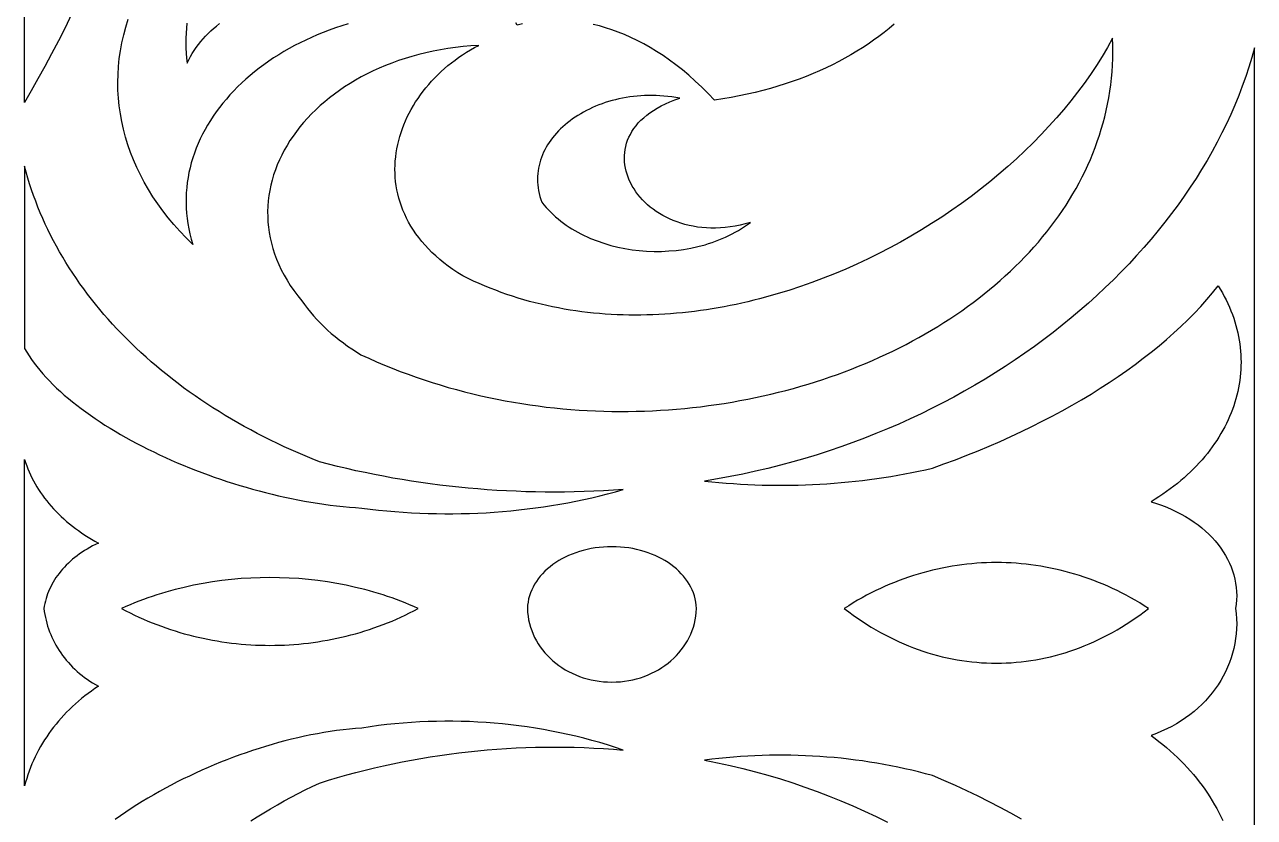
# Model space of a CAD drawing. Extents: x 599 to 929, y 27 to 457.
# Drawn here: x 639.4 to 699.7, y 276.8 to 315.7 of the extents above; entities that cross this region are included whole.
import ezdxf

# ---------------------------------------------------------------- set-up
doc = ezdxf.new("R2010")
doc.units = 0
doc.layers.add('LAYER_1', color=18, linetype='CONTINUOUS')

msp = doc.modelspace()

# ---------------------------------------------------------------- linework, layer by layer
at = {"layer": 'LAYER_1'}
for points in [[(641.725, 316.172), (641.406, 315.515), (641.079, 314.869), (640.748, 314.235), (640.414, 313.615), (640.081, 313.011), (639.751, 312.424), (639.427, 311.857), (639.427, 330.926)], [(655.27, 315.699), (654.96, 315.603), (654.654, 315.501), (654.353, 315.394), (654.057, 315.281), (653.766, 315.162), (653.48, 315.038), (653.199, 314.909), (652.923, 314.775), (652.653, 314.636), (652.388, 314.492), (652.129, 314.343), (651.875, 314.19), (651.627, 314.032), (651.385, 313.869), (651.149, 313.702), (650.919, 313.531), (650.695, 313.356), (650.477, 313.176), (650.266, 312.993), (650.061, 312.806), (649.863, 312.615), (649.671, 312.42), (649.487, 312.222), (649.309, 312.021), (649.138, 311.816), (648.974, 311.608), (648.817, 311.397), (648.668, 311.182), (648.525, 310.965), (648.391, 310.745), (648.264, 310.523), (648.144, 310.298), (648.033, 310.07), (647.929, 309.84), (647.833, 309.607), (647.745, 309.373), (647.666, 309.136), (647.594, 308.898), (647.532, 308.657), (647.477, 308.415), (647.431, 308.172), (647.394, 307.926), (647.366, 307.679), (647.346, 307.431), (647.335, 307.182), (647.334, 306.932), (647.342, 306.68), (647.358, 306.428), (647.385, 306.175), (647.421, 305.921), (647.466, 305.666), (647.521, 305.411), (647.586, 305.156), (647.66, 304.9), (647.339, 305.217), (647.031, 305.54), (646.738, 305.868), (646.46, 306.202), (646.196, 306.541), (645.946, 306.885), (645.712, 307.234), (645.492, 307.587), (645.287, 307.944), (645.096, 308.305), (644.921, 308.669), (644.76, 309.037), (644.615, 309.407), (644.485, 309.781), (644.37, 310.157), (644.27, 310.536), (644.185, 310.916), (644.116, 311.298), (644.062, 311.682), (644.024, 312.067), (644.001, 312.453), (643.994, 312.84), (644.002, 313.227), (644.026, 313.614), (644.066, 314.002), (644.122, 314.389), (644.194, 314.775), (644.282, 315.161), (644.386, 315.545), (644.506, 315.929)], [(647.375, 315.733), (647.353, 315.491), (647.337, 315.248), (647.328, 315.005), (647.326, 314.761), (647.331, 314.517), (647.342, 314.273), (647.36, 314.029), (647.385, 313.784), (647.464, 313.943), (647.549, 314.099), (647.639, 314.252), (647.734, 314.402), (647.836, 314.548), (647.942, 314.691), (648.054, 314.831), (648.17, 314.967), (648.292, 315.1), (648.418, 315.229), (648.548, 315.355), (648.684, 315.478), (648.823, 315.597), (648.967, 315.712)], [(663.821, 315.703), (663.553, 315.64), (663.494, 315.749)], [(682.026, 315.684), (681.784, 315.482), (681.535, 315.284), (681.28, 315.09), (681.019, 314.9), (680.751, 314.715), (680.477, 314.534), (680.197, 314.358), (679.91, 314.187), (679.616, 314.021), (679.316, 313.86), (679.01, 313.703), (678.698, 313.552), (678.378, 313.406), (678.053, 313.266), (677.721, 313.131), (677.382, 313.001), (677.037, 312.877), (676.686, 312.759), (676.328, 312.647), (675.963, 312.54), (675.592, 312.44), (675.215, 312.346), (674.831, 312.257), (674.44, 312.176), (674.043, 312.1), (673.64, 312.031), (673.23, 311.969), (672.916, 312.296), (672.601, 312.607), (672.285, 312.902), (671.969, 313.182), (671.653, 313.446), (671.336, 313.695), (671.02, 313.93), (670.704, 314.15), (670.388, 314.356), (670.073, 314.548), (669.758, 314.725), (669.444, 314.889), (669.131, 315.04), (668.819, 315.177), (668.509, 315.302), (668.199, 315.413), (667.891, 315.512), (667.585, 315.599), (667.281, 315.673)], [(699.678, 254.386), (699.677, 287.063), (699.677, 314.524), (699.547, 314.053), (699.404, 313.584), (699.25, 313.117), (699.085, 312.651), (698.908, 312.188), (698.719, 311.726), (698.52, 311.267), (698.309, 310.811), (698.087, 310.357), (697.855, 309.906), (697.612, 309.457), (697.358, 309.012), (697.094, 308.569), (696.82, 308.13), (696.535, 307.695), (696.24, 307.263), (695.936, 306.834), (695.621, 306.409), (695.297, 305.989), (694.964, 305.572), (694.62, 305.159), (694.268, 304.751), (693.907, 304.348), (693.536, 303.949), (693.156, 303.554), (692.768, 303.165), (692.371, 302.78), (691.966, 302.401), (691.552, 302.027), (691.13, 301.658), (690.699, 301.295), (690.261, 300.938), (689.814, 300.586), (689.36, 300.24), (688.898, 299.901), (688.429, 299.567), (687.952, 299.24), (687.468, 298.92), (686.977, 298.606), (686.479, 298.299), (685.974, 297.999), (685.462, 297.705), (684.944, 297.419), (684.418, 297.141), (683.887, 296.869), (683.349, 296.605), (682.805, 296.349), (682.256, 296.101), (681.7, 295.861), (681.138, 295.629), (680.571, 295.405), (679.998, 295.189), (679.42, 294.982), (678.837, 294.784), (678.249, 294.594), (677.655, 294.414), (677.057, 294.242), (676.454, 294.08), (675.846, 293.926), (675.234, 293.783), (674.617, 293.649), (673.996, 293.524), (673.371, 293.41), (672.742, 293.305), (673.093, 293.268), (673.445, 293.235), (673.797, 293.205), (674.15, 293.179), (674.503, 293.157), (674.856, 293.138), (675.209, 293.123), (675.562, 293.112), (675.915, 293.105), (676.268, 293.101), (676.621, 293.101), (676.974, 293.104), (677.327, 293.111), (677.679, 293.122), (678.031, 293.137), (678.382, 293.155), (678.733, 293.177), (679.084, 293.202), (679.434, 293.231), (679.783, 293.264), (680.132, 293.3), (680.479, 293.34), (680.826, 293.384), (681.172, 293.431), (681.517, 293.482), (681.861, 293.537), (682.204, 293.595), (682.546, 293.657), (682.886, 293.722), (683.226, 293.791), (683.564, 293.864), (683.9, 293.94), (684.469, 294.144), (685.031, 294.354), (685.587, 294.57), (686.137, 294.791), (686.679, 295.018), (687.214, 295.251), (687.742, 295.488), (688.262, 295.731), (688.775, 295.979), (689.279, 296.232), (689.775, 296.49), (690.263, 296.753), (690.742, 297.021), (691.212, 297.293), (691.673, 297.57), (692.125, 297.851), (692.567, 298.136), (692.999, 298.426), (693.421, 298.72), (693.833, 299.018), (694.235, 299.32), (694.626, 299.626), (695.006, 299.935), (695.375, 300.248), (695.733, 300.565), (696.079, 300.885), (696.414, 301.208), (696.736, 301.535), (697.046, 301.865), (697.344, 302.198), (697.63, 302.534), (697.902, 302.873), (698.008, 302.7), (698.108, 302.527), (698.204, 302.353), (698.293, 302.178), (698.378, 302.002), (698.457, 301.825), (698.531, 301.648), (698.6, 301.47), (698.663, 301.291), (698.721, 301.113), (698.774, 300.933), (698.822, 300.753), (698.865, 300.573), (698.903, 300.393), (698.935, 300.212), (698.962, 300.032), (698.985, 299.851), (699.002, 299.67), (699.014, 299.489), (699.021, 299.308), (699.023, 299.128), (699.02, 298.947), (699.012, 298.767), (698.999, 298.587), (698.981, 298.407), (698.958, 298.228), (698.931, 298.049), (698.898, 297.871), (698.861, 297.694), (698.818, 297.517), (698.771, 297.34), (698.719, 297.165), (698.662, 296.99), (698.601, 296.817), (698.534, 296.644), (698.463, 296.472), (698.387, 296.301), (698.307, 296.131), (698.221, 295.963), (698.131, 295.795), (698.037, 295.629), (697.937, 295.464), (697.833, 295.301), (697.725, 295.139), (697.612, 294.979), (697.494, 294.82), (697.372, 294.663), (697.245, 294.507), (697.114, 294.353), (696.978, 294.201), (696.837, 294.051), (696.693, 293.902), (696.543, 293.756), (696.39, 293.612), (696.232, 293.469), (696.069, 293.329), (695.902, 293.191), (695.731, 293.055), (695.555, 292.922), (695.375, 292.791), (695.191, 292.662), (695.003, 292.536), (694.81, 292.412), (694.613, 292.291), (694.877, 292.209), (695.134, 292.119), (695.384, 292.022), (695.627, 291.917), (695.861, 291.806), (696.088, 291.689), (696.307, 291.565), (696.518, 291.435), (696.721, 291.299), (696.915, 291.157), (697.101, 291.01), (697.278, 290.858), (697.447, 290.7), (697.606, 290.538), (697.756, 290.372), (697.897, 290.201), (698.028, 290.026), (698.15, 289.847), (698.261, 289.664), (698.363, 289.478), (698.455, 289.289), (698.537, 289.097), (698.608, 288.902), (698.669, 288.705), (698.719, 288.505), (698.758, 288.304), (698.786, 288.1), (698.803, 287.895), (698.809, 287.688), (698.803, 287.481), (698.785, 287.272), (698.756, 287.063), (698.785, 286.813), (698.803, 286.565), (698.809, 286.318), (698.803, 286.072), (698.786, 285.828), (698.758, 285.586), (698.719, 285.346), (698.669, 285.109), (698.608, 284.874), (698.537, 284.642), (698.455, 284.413), (698.363, 284.188), (698.261, 283.967), (698.15, 283.75), (698.028, 283.537), (697.897, 283.329), (697.756, 283.126), (697.606, 282.928), (697.447, 282.735), (697.278, 282.548), (697.101, 282.366), (696.915, 282.191), (696.721, 282.023), (696.518, 281.861), (696.307, 281.706), (696.088, 281.559), (695.861, 281.419), (695.627, 281.287), (695.384, 281.163), (695.134, 281.047), (694.877, 280.94), (694.613, 280.842), (694.81, 280.698), (695.003, 280.551), (695.191, 280.401), (695.375, 280.247), (695.555, 280.092), (695.731, 279.933), (695.902, 279.771), (696.069, 279.607), (696.232, 279.44), (696.39, 279.271), (696.543, 279.099), (696.693, 278.925), (696.837, 278.749), (696.978, 278.57), (697.114, 278.389), (697.245, 278.206), (697.372, 278.021), (697.494, 277.834), (697.612, 277.645), (697.725, 277.454), (697.833, 277.261), (697.937, 277.067), (698.037, 276.871), (698.131, 276.673)], [(650.504, 276.658), (650.825, 276.861), (651.15, 277.06), (651.479, 277.255), (651.811, 277.447), (652.146, 277.634), (652.485, 277.818), (652.827, 277.997), (653.173, 278.173), (653.522, 278.345), (653.875, 278.512), (654.318, 278.65), (654.763, 278.782), (655.21, 278.908), (655.658, 279.029), (656.108, 279.145), (656.56, 279.255), (657.013, 279.359), (657.468, 279.458), (657.925, 279.551), (658.382, 279.639), (658.842, 279.722), (659.302, 279.798), (659.764, 279.869), (660.227, 279.935), (660.692, 279.994), (661.158, 280.048), (661.625, 280.097), (662.093, 280.139), (662.563, 280.177), (663.033, 280.208), (663.505, 280.233), (663.978, 280.253), (664.451, 280.267), (664.926, 280.275), (665.402, 280.278), (665.878, 280.274), (666.356, 280.265), (666.834, 280.25), (667.313, 280.229), (667.793, 280.203), (668.274, 280.17), (668.755, 280.131), (668.372, 280.258), (667.987, 280.38), (667.6, 280.495), (667.212, 280.604), (666.821, 280.707), (666.429, 280.805), (666.036, 280.896), (665.641, 280.981), (665.244, 281.06), (664.847, 281.134), (664.448, 281.201), (664.048, 281.262), (663.647, 281.317), (663.245, 281.366), (662.842, 281.409), (662.439, 281.446), (662.034, 281.477), (661.63, 281.502), (661.224, 281.521), (660.819, 281.534), (660.413, 281.54), (660.006, 281.541), (659.6, 281.535), (659.194, 281.523), (658.788, 281.506), (658.381, 281.482), (657.976, 281.451), (657.57, 281.415), (657.165, 281.373), (656.76, 281.324), (656.356, 281.269), (655.953, 281.208), (655.645, 281.185), (655.336, 281.156), (655.026, 281.121), (654.714, 281.081), (654.4, 281.036), (654.086, 280.986), (653.77, 280.93), (653.454, 280.869), (653.137, 280.803), (652.819, 280.733), (652.501, 280.657), (652.183, 280.577), (651.865, 280.492), (651.547, 280.402), (651.229, 280.308), (650.912, 280.21), (650.596, 280.107), (650.28, 280), (649.965, 279.889), (649.652, 279.773), (649.339, 279.654), (649.028, 279.531), (648.719, 279.404), (648.412, 279.273), (648.106, 279.138), (647.802, 279), (647.501, 278.858), (647.202, 278.713), (646.906, 278.565), (646.613, 278.413), (646.322, 278.258), (646.035, 278.1), (645.75, 277.939), (645.469, 277.775), (645.192, 277.608), (644.919, 277.439), (644.649, 277.266), (644.383, 277.092), (644.122, 276.914), (643.865, 276.734)], [(688.262, 276.749), (687.742, 277.038), (687.214, 277.321), (686.679, 277.597), (686.137, 277.867), (685.587, 278.131), (685.031, 278.387), (684.469, 278.637), (683.9, 278.88), (683.564, 278.971), (683.226, 279.057), (682.886, 279.139), (682.546, 279.217), (682.204, 279.291), (681.861, 279.36), (681.517, 279.425), (681.172, 279.485), (680.826, 279.542), (680.479, 279.594), (680.132, 279.641), (679.783, 279.685), (679.434, 279.724), (679.084, 279.758), (678.733, 279.789), (678.382, 279.815), (678.031, 279.836), (677.679, 279.853), (677.327, 279.866), (676.974, 279.875), (676.621, 279.879), (676.268, 279.879), (675.915, 279.874), (675.562, 279.865), (675.209, 279.852), (674.856, 279.834), (674.503, 279.812), (674.15, 279.786), (673.797, 279.755), (673.445, 279.72), (673.093, 279.68), (672.742, 279.636), (673.057, 279.575), (673.371, 279.511), (673.684, 279.445), (673.996, 279.375), (674.617, 279.227), (675.234, 279.067), (675.846, 278.896), (676.454, 278.714), (677.057, 278.521), (677.656, 278.317), (678.249, 278.102), (678.838, 277.876), (679.421, 277.64), (679.999, 277.394), (680.572, 277.137), (681.139, 276.871), (681.701, 276.595)]]:
    msp.add_lwpolyline(points, dxfattribs=at)
for points in [[(661.679, 314.647), (661.293, 314.623), (660.912, 314.589), (660.536, 314.546), (660.167, 314.494), (659.802, 314.434), (659.444, 314.365), (659.091, 314.288), (658.745, 314.203), (658.404, 314.11), (658.07, 314.009), (657.743, 313.901), (657.422, 313.785), (657.107, 313.663), (656.8, 313.533), (656.499, 313.396), (656.206, 313.253), (655.919, 313.104), (655.64, 312.948), (655.369, 312.786), (655.105, 312.618), (654.849, 312.444), (654.601, 312.265), (654.36, 312.081), (654.128, 311.891), (653.904, 311.697), (653.689, 311.497), (653.482, 311.293), (653.283, 311.084), (653.094, 310.872), (652.913, 310.655), (652.742, 310.434), (652.579, 310.209), (652.426, 309.981), (652.282, 309.75), (652.148, 309.515), (652.024, 309.277), (651.909, 309.037), (651.804, 308.794), (651.71, 308.548), (651.625, 308.3), (651.551, 308.05), (651.488, 307.798), (651.435, 307.545), (651.392, 307.289), (651.361, 307.033), (651.341, 306.775), (651.331, 306.516), (651.334, 306.257), (651.347, 305.996), (651.372, 305.736), (651.408, 305.474), (651.457, 305.213), (651.517, 304.952), (651.589, 304.691), (651.674, 304.431), (651.771, 304.171), (651.88, 303.912), (652.002, 303.654), (652.136, 303.397), (652.284, 303.141), (652.444, 302.887), (652.617, 302.635), (652.804, 302.384), (653.004, 302.136), (653.14, 301.947), (653.282, 301.76), (653.431, 301.576), (653.587, 301.396), (653.748, 301.218), (653.915, 301.044), (654.089, 300.873), (654.268, 300.705), (654.453, 300.541), (654.644, 300.381), (654.84, 300.224), (655.042, 300.071), (655.249, 299.921), (655.462, 299.776), (655.68, 299.634), (655.903, 299.497), (656.285, 299.322), (656.669, 299.153), (657.054, 298.99), (657.441, 298.832), (657.829, 298.681), (658.218, 298.536), (658.609, 298.396), (659.002, 298.263), (659.395, 298.135), (659.79, 298.012), (660.185, 297.896), (660.582, 297.785), (660.979, 297.68), (661.378, 297.581), (661.777, 297.487), (662.176, 297.398), (662.576, 297.316), (662.977, 297.238), (663.378, 297.167), (663.78, 297.1), (664.182, 297.039), (664.583, 296.984), (664.986, 296.933), (665.388, 296.888), (665.79, 296.849), (666.192, 296.814), (666.593, 296.785), (666.995, 296.761), (667.396, 296.742), (667.797, 296.728), (668.197, 296.72), (668.597, 296.716), (668.996, 296.717), (669.394, 296.724), (669.792, 296.735), (670.188, 296.751), (670.584, 296.772), (670.979, 296.798), (671.372, 296.829), (671.765, 296.865), (672.156, 296.905), (672.546, 296.95), (672.934, 297), (673.321, 297.054), (673.706, 297.113), (674.09, 297.177), (674.472, 297.245), (674.852, 297.318), (675.231, 297.395), (675.607, 297.477), (675.981, 297.563), (676.354, 297.654), (676.724, 297.749), (677.092, 297.848), (677.457, 297.952), (677.821, 298.059), (678.181, 298.172), (678.539, 298.288), (678.895, 298.409), (679.248, 298.533), (679.598, 298.662), (679.945, 298.795), (680.289, 298.932), (680.631, 299.073), (680.969, 299.218), (681.304, 299.367), (681.636, 299.52), (681.964, 299.677), (682.289, 299.837), (682.611, 300.002), (682.929, 300.17), (683.243, 300.342), (683.554, 300.518), (683.861, 300.697), (684.164, 300.88), (684.464, 301.067), (684.759, 301.257), (685.05, 301.451), (685.337, 301.649), (685.62, 301.85), (685.898, 302.054), (686.173, 302.262), (686.442, 302.474), (686.707, 302.688), (686.968, 302.906), (687.224, 303.128), (687.475, 303.353), (687.721, 303.58), (687.962, 303.812), (688.199, 304.046), (688.43, 304.283), (688.656, 304.524), (688.877, 304.768), (689.093, 305.015), (689.303, 305.264), (689.508, 305.517), (689.707, 305.773), (689.901, 306.032), (690.089, 306.293), (690.271, 306.558), (690.448, 306.825), (690.618, 307.095), (690.783, 307.368), (690.941, 307.644), (691.094, 307.922), (691.24, 308.203), (691.38, 308.487), (691.513, 308.773), (691.641, 309.062), (691.761, 309.353), (691.875, 309.647), (691.982, 309.944), (692.083, 310.242), (692.177, 310.544), (692.264, 310.847), (692.344, 311.153), (692.417, 311.462), (692.482, 311.772), (692.541, 312.085), (692.592, 312.4), (692.636, 312.718), (692.673, 313.037), (692.702, 313.359), (692.723, 313.682), (692.737, 314.008), (692.743, 314.336), (692.741, 314.666), (692.731, 314.998), (692.481, 314.549), (692.216, 314.104), (691.937, 313.662), (691.644, 313.224), (691.338, 312.789), (691.018, 312.359), (690.685, 311.933), (690.339, 311.511), (689.982, 311.094), (689.612, 310.683), (689.231, 310.277), (688.838, 309.876), (688.434, 309.482), (688.02, 309.093), (687.596, 308.711), (687.161, 308.336), (686.717, 307.968), (686.263, 307.607), (685.8, 307.253), (685.329, 306.907), (684.849, 306.57), (684.361, 306.24), (683.865, 305.919), (683.362, 305.607), (682.852, 305.304), (682.335, 305.01), (681.812, 304.726), (681.283, 304.452), (680.747, 304.188), (680.207, 303.934), (679.661, 303.691), (679.11, 303.459), (678.555, 303.238), (677.996, 303.028), (677.432, 302.83), (676.866, 302.644), (676.581, 302.556), (676.296, 302.471), (676.01, 302.388), (675.723, 302.309), (675.436, 302.233), (675.148, 302.161), (674.859, 302.091), (674.57, 302.025), (674.281, 301.963), (673.991, 301.903), (673.701, 301.847), (673.41, 301.794), (673.119, 301.745), (672.828, 301.7), (672.536, 301.657), (672.245, 301.619), (671.953, 301.584), (671.661, 301.552), (671.369, 301.524), (671.077, 301.5), (670.785, 301.48), (670.493, 301.463), (670.201, 301.45), (669.91, 301.441), (669.618, 301.436), (669.327, 301.435), (669.036, 301.437), (668.745, 301.444), (668.455, 301.454), (668.165, 301.468), (667.875, 301.487), (667.586, 301.51), (667.297, 301.536), (667.009, 301.567), (666.722, 301.602), (666.435, 301.641), (666.149, 301.685), (665.863, 301.732), (665.578, 301.784), (665.294, 301.841), (665.011, 301.901), (664.729, 301.966), (664.447, 302.036), (664.167, 302.11), (663.888, 302.189), (663.609, 302.272), (663.332, 302.359), (663.056, 302.451), (662.78, 302.548), (662.507, 302.65), (662.234, 302.756), (661.963, 302.867), (661.692, 302.982), (661.424, 303.103), (661.156, 303.228), (660.891, 303.358), (660.645, 303.512), (660.41, 303.67), (660.185, 303.831), (659.97, 303.996), (659.765, 304.164), (659.57, 304.334), (659.385, 304.508), (659.209, 304.684), (659.043, 304.864), (658.887, 305.045), (658.739, 305.229), (658.601, 305.415), (658.473, 305.604), (658.353, 305.794), (658.242, 305.986), (658.14, 306.179), (658.047, 306.374), (657.963, 306.571), (657.887, 306.769), (657.819, 306.967), (657.76, 307.167), (657.709, 307.368), (657.667, 307.569), (657.632, 307.77), (657.605, 307.973), (657.587, 308.175), (657.575, 308.377), (657.572, 308.58), (657.576, 308.782), (657.588, 308.984), (657.606, 309.185), (657.632, 309.386), (657.666, 309.586), (657.706, 309.785), (657.753, 309.983), (657.807, 310.18), (657.868, 310.376), (657.935, 310.57), (658.009, 310.763), (658.089, 310.954), (658.176, 311.143), (658.269, 311.33), (658.368, 311.514), (658.473, 311.697), (658.584, 311.877), (658.7, 312.054), (658.823, 312.229), (658.951, 312.401), (659.084, 312.57), (659.223, 312.736), (659.367, 312.898), (659.517, 313.057), (659.671, 313.213), (659.831, 313.365), (659.995, 313.513), (660.164, 313.656), (660.338, 313.796), (660.517, 313.932), (660.7, 314.063), (660.887, 314.189), (661.079, 314.311), (661.275, 314.428), (661.475, 314.54)], [(671.52, 312.058), (671.325, 312.092), (671.131, 312.122), (670.938, 312.146), (670.746, 312.165), (670.555, 312.179), (670.365, 312.188), (670.176, 312.193), (669.988, 312.192), (669.802, 312.187), (669.617, 312.177), (669.434, 312.163), (669.253, 312.144), (669.073, 312.121), (668.895, 312.094), (668.72, 312.062), (668.546, 312.026), (668.375, 311.986), (668.206, 311.942), (668.04, 311.895), (667.876, 311.843), (667.715, 311.788), (667.557, 311.729), (667.401, 311.666), (667.248, 311.6), (667.099, 311.53), (666.953, 311.457), (666.809, 311.381), (666.67, 311.302), (666.534, 311.219), (666.401, 311.133), (666.272, 311.045), (666.147, 310.953), (666.026, 310.859), (665.909, 310.762), (665.796, 310.662), (665.687, 310.56), (665.582, 310.455), (665.482, 310.348), (665.386, 310.238), (665.295, 310.126), (665.209, 310.012), (665.128, 309.896), (665.051, 309.778), (664.98, 309.658), (664.913, 309.536), (664.852, 309.412), (664.797, 309.286), (664.746, 309.159), (664.702, 309.03), (664.663, 308.9), (664.629, 308.768), (664.602, 308.635), (664.581, 308.501), (664.565, 308.366), (664.556, 308.229), (664.553, 308.091), (664.557, 307.953), (664.567, 307.814), (664.583, 307.673), (664.607, 307.533), (664.637, 307.391), (664.674, 307.249), (664.718, 307.106), (664.769, 306.964), (664.87, 306.837), (664.976, 306.713), (665.086, 306.593), (665.2, 306.476), (665.318, 306.362), (665.44, 306.252), (665.565, 306.145), (665.694, 306.041), (665.826, 305.941), (665.961, 305.845), (666.1, 305.751), (666.241, 305.661), (666.386, 305.575), (666.534, 305.492), (666.684, 305.412), (666.837, 305.336), (666.992, 305.263), (667.15, 305.194), (667.472, 305.066), (667.802, 304.952), (668.139, 304.853), (668.483, 304.767), (668.832, 304.696), (669.185, 304.64), (669.542, 304.597), (669.902, 304.57), (670.263, 304.557), (670.625, 304.559), (670.987, 304.576), (671.348, 304.608), (671.707, 304.654), (672.063, 304.716), (672.415, 304.794), (672.762, 304.886), (672.934, 304.938), (673.104, 304.994), (673.272, 305.054), (673.439, 305.118), (673.604, 305.185), (673.766, 305.257), (673.927, 305.332), (674.085, 305.411), (674.242, 305.495), (674.395, 305.582), (674.546, 305.673), (674.695, 305.768), (674.84, 305.867), (674.983, 305.97), (674.729, 305.901), (674.479, 305.841), (674.232, 305.793), (673.988, 305.755), (673.748, 305.726), (673.512, 305.708), (673.279, 305.699), (673.051, 305.699), (672.827, 305.708), (672.608, 305.725), (672.392, 305.751), (672.182, 305.786), (671.977, 305.828), (671.776, 305.877), (671.581, 305.934), (671.391, 305.998), (671.206, 306.069), (671.027, 306.146), (670.854, 306.229), (670.687, 306.319), (670.525, 306.414), (670.371, 306.514), (670.222, 306.62), (670.08, 306.73), (669.945, 306.845), (669.816, 306.965), (669.695, 307.088), (669.58, 307.216), (669.473, 307.346), (669.374, 307.48), (669.282, 307.618), (669.198, 307.757), (669.121, 307.9), (669.053, 308.044), (668.993, 308.191), (668.941, 308.339), (668.898, 308.488), (668.864, 308.638), (668.838, 308.79), (668.822, 308.942), (668.814, 309.094), (668.816, 309.246), (668.828, 309.398), (668.849, 309.55), (668.879, 309.7), (668.92, 309.85), (668.971, 309.998), (669.031, 310.145), (669.103, 310.29), (669.184, 310.433), (669.277, 310.573), (669.38, 310.711), (669.494, 310.846), (669.62, 310.977), (669.757, 311.105), (669.905, 311.23), (670.064, 311.35), (670.236, 311.466), (670.419, 311.578), (670.615, 311.685), (670.822, 311.786), (671.042, 311.882), (671.275, 311.973)], [(639.425, 308.725), (639.426, 299.803), (639.53, 299.624), (639.642, 299.445), (639.762, 299.267), (639.89, 299.089), (640.025, 298.911), (640.169, 298.734), (640.319, 298.558), (640.477, 298.383), (640.642, 298.209), (640.815, 298.035), (640.994, 297.863), (641.179, 297.691), (641.371, 297.521), (641.569, 297.352), (641.774, 297.184), (641.984, 297.018), (642.201, 296.853), (642.423, 296.69), (642.65, 296.528), (642.883, 296.367), (643.121, 296.209), (643.364, 296.052), (643.612, 295.897), (643.865, 295.744), (644.122, 295.593), (644.383, 295.444), (644.649, 295.297), (644.919, 295.152), (645.192, 295.009), (645.469, 294.869), (645.75, 294.731), (646.035, 294.596), (646.322, 294.463), (646.613, 294.333), (646.906, 294.205), (647.202, 294.081), (647.501, 293.959), (647.802, 293.84), (648.106, 293.723), (648.412, 293.61), (648.719, 293.5), (649.028, 293.393), (649.339, 293.29), (649.652, 293.189), (649.965, 293.092), (650.28, 292.999), (650.596, 292.909), (650.912, 292.823), (651.229, 292.74), (651.547, 292.661), (651.865, 292.585), (652.183, 292.514), (652.501, 292.447), (652.819, 292.383), (653.137, 292.324), (653.454, 292.268), (653.77, 292.217), (654.086, 292.171), (654.4, 292.128), (654.714, 292.09), (655.026, 292.057), (655.336, 292.028), (655.645, 292.003), (655.953, 291.984), (656.356, 291.932), (656.76, 291.886), (657.165, 291.845), (657.57, 291.81), (657.976, 291.779), (658.381, 291.754), (658.788, 291.734), (659.194, 291.719), (659.6, 291.709), (660.006, 291.704), (660.413, 291.704), (660.819, 291.71), (661.224, 291.721), (661.63, 291.736), (662.034, 291.757), (662.439, 291.783), (662.842, 291.814), (663.245, 291.851), (663.647, 291.892), (664.048, 291.938), (664.448, 291.99), (664.847, 292.046), (665.244, 292.108), (665.641, 292.174), (666.036, 292.246), (666.429, 292.323), (666.821, 292.405), (667.212, 292.491), (667.6, 292.583), (667.987, 292.68), (668.372, 292.782), (668.755, 292.889), (668.274, 292.856), (667.793, 292.829), (667.313, 292.806), (666.834, 292.789), (666.356, 292.776), (665.878, 292.768), (665.402, 292.766), (664.926, 292.768), (664.451, 292.774), (663.978, 292.786), (663.505, 292.803), (663.033, 292.824), (662.563, 292.851), (662.093, 292.882), (661.625, 292.918), (661.158, 292.958), (660.692, 293.004), (660.227, 293.054), (659.764, 293.109), (659.302, 293.169), (658.842, 293.233), (658.382, 293.302), (657.925, 293.376), (657.468, 293.455), (657.013, 293.538), (656.56, 293.626), (656.108, 293.718), (655.658, 293.815), (655.21, 293.917), (654.763, 294.023), (654.318, 294.134), (653.875, 294.25), (653.522, 294.39), (653.173, 294.535), (652.827, 294.682), (652.485, 294.833), (652.146, 294.988), (651.811, 295.145), (651.479, 295.306), (651.15, 295.47), (650.825, 295.637), (650.504, 295.808), (650.186, 295.981), (649.872, 296.158), (649.562, 296.338), (649.255, 296.52), (648.952, 296.706), (648.653, 296.894), (648.358, 297.086), (648.067, 297.28), (647.78, 297.478), (647.496, 297.678), (647.217, 297.88), (646.941, 298.086), (646.67, 298.294), (646.402, 298.505), (646.139, 298.718), (645.88, 298.935), (645.625, 299.153), (645.374, 299.374), (645.128, 299.598), (644.885, 299.824), (644.647, 300.053), (644.414, 300.284), (644.184, 300.517), (643.959, 300.753), (643.739, 300.99), (643.523, 301.231), (643.312, 301.473), (643.105, 301.717), (642.902, 301.964), (642.705, 302.213), (642.511, 302.464), (642.323, 302.717), (642.139, 302.971), (641.96, 303.228), (641.786, 303.487), (641.616, 303.748), (641.452, 304.01), (641.292, 304.275), (641.137, 304.541), (640.987, 304.809), (640.842, 305.078), (640.702, 305.35), (640.567, 305.623), (640.438, 305.897), (640.313, 306.174), (640.193, 306.451), (640.079, 306.731), (639.969, 307.011), (639.865, 307.294), (639.767, 307.577), (639.673, 307.862), (639.585, 308.148), (639.502, 308.436)], [(640.373, 287.063), (640.392, 286.917), (640.416, 286.771), (640.444, 286.628), (640.477, 286.485), (640.513, 286.343), (640.555, 286.203), (640.6, 286.064), (640.65, 285.927), (640.704, 285.791), (640.762, 285.657), (640.825, 285.524), (640.891, 285.394), (640.962, 285.265), (641.036, 285.137), (641.115, 285.012), (641.198, 284.889), (641.284, 284.768), (641.375, 284.649), (641.469, 284.532), (641.568, 284.418), (641.67, 284.306), (641.776, 284.197), (641.886, 284.09), (641.999, 283.985), (642.117, 283.884), (642.238, 283.785), (642.362, 283.689), (642.491, 283.595), (642.622, 283.505), (642.758, 283.418), (642.897, 283.333), (643.039, 283.252), (642.868, 283.139), (642.701, 283.022), (642.536, 282.902), (642.376, 282.779), (642.218, 282.653), (642.065, 282.525), (641.914, 282.393), (641.768, 282.259), (641.625, 282.123), (641.485, 281.983), (641.35, 281.841), (641.218, 281.697), (641.089, 281.55), (640.965, 281.401), (640.845, 281.249), (640.728, 281.096), (640.615, 280.94), (640.507, 280.782), (640.402, 280.622), (640.302, 280.46), (640.205, 280.296), (640.113, 280.13), (640.025, 279.962), (639.941, 279.792), (639.861, 279.621), (639.786, 279.448), (639.714, 279.274), (639.648, 279.098), (639.585, 278.921), (639.528, 278.742), (639.474, 278.562), (639.425, 278.38), (639.426, 287.089), (639.425, 294.36), (639.474, 294.208), (639.528, 294.056), (639.585, 293.906), (639.648, 293.757), (639.714, 293.609), (639.786, 293.463), (639.861, 293.317), (639.941, 293.173), (640.025, 293.031), (640.113, 292.89), (640.205, 292.751), (640.302, 292.613), (640.402, 292.476), (640.507, 292.342), (640.615, 292.209), (640.728, 292.078), (640.845, 291.949), (640.965, 291.822), (641.089, 291.696), (641.218, 291.573), (641.35, 291.451), (641.485, 291.332), (641.625, 291.215), (641.768, 291.1), (641.914, 290.987), (642.065, 290.877), (642.218, 290.769), (642.376, 290.663), (642.536, 290.56), (642.701, 290.459), (642.868, 290.361), (643.039, 290.265), (642.897, 290.197), (642.758, 290.126), (642.622, 290.053), (642.491, 289.977), (642.362, 289.899), (642.238, 289.818), (642.117, 289.735), (641.999, 289.649), (641.886, 289.562), (641.776, 289.472), (641.67, 289.38), (641.568, 289.286), (641.469, 289.189), (641.375, 289.091), (641.284, 288.991), (641.198, 288.89), (641.115, 288.786), (641.036, 288.681), (640.962, 288.574), (640.891, 288.466), (640.825, 288.356), (640.762, 288.244), (640.704, 288.131), (640.65, 288.017), (640.6, 287.902), (640.555, 287.785), (640.513, 287.667), (640.477, 287.548), (640.444, 287.428), (640.416, 287.307), (640.392, 287.185)], [(672.341, 287.063), (672.33, 287.221), (672.309, 287.377), (672.279, 287.531), (672.238, 287.681), (672.189, 287.829), (672.13, 287.974), (672.062, 288.116), (671.986, 288.254), (671.901, 288.388), (671.808, 288.519), (671.707, 288.646), (671.598, 288.769), (671.482, 288.887), (671.359, 289.001), (671.229, 289.11), (671.092, 289.215), (670.949, 289.314), (670.8, 289.409), (670.644, 289.498), (670.483, 289.581), (670.317, 289.659), (670.146, 289.731), (669.969, 289.797), (669.788, 289.857), (669.602, 289.91), (669.412, 289.957), (669.219, 289.997), (669.021, 290.03), (668.82, 290.056), (668.616, 290.075), (668.409, 290.087), (668.199, 290.09), (667.989, 290.087), (667.782, 290.075), (667.578, 290.056), (667.377, 290.03), (667.18, 289.997), (666.986, 289.957), (666.796, 289.91), (666.611, 289.857), (666.429, 289.797), (666.253, 289.731), (666.081, 289.659), (665.915, 289.581), (665.754, 289.498), (665.599, 289.409), (665.449, 289.314), (665.306, 289.215), (665.169, 289.11), (665.039, 289.001), (664.916, 288.887), (664.8, 288.769), (664.692, 288.646), (664.591, 288.519), (664.498, 288.388), (664.413, 288.254), (664.336, 288.116), (664.269, 287.974), (664.21, 287.829), (664.16, 287.681), (664.12, 287.531), (664.089, 287.377), (664.068, 287.221), (664.058, 287.063), (664.068, 286.874), (664.089, 286.688), (664.12, 286.506), (664.16, 286.326), (664.21, 286.15), (664.269, 285.978), (664.336, 285.81), (664.413, 285.645), (664.498, 285.485), (664.591, 285.33), (664.692, 285.179), (664.8, 285.033), (664.916, 284.892), (665.039, 284.757), (665.169, 284.626), (665.306, 284.502), (665.449, 284.384), (665.599, 284.272), (665.754, 284.166), (665.915, 284.066), (666.081, 283.974), (666.253, 283.888), (666.429, 283.81), (666.611, 283.739), (666.796, 283.675), (666.986, 283.619), (667.18, 283.572), (667.377, 283.532), (667.578, 283.501), (667.782, 283.479), (667.989, 283.465), (668.199, 283.461), (668.409, 283.465), (668.616, 283.479), (668.82, 283.501), (669.021, 283.532), (669.219, 283.572), (669.412, 283.619), (669.602, 283.675), (669.788, 283.739), (669.969, 283.81), (670.146, 283.888), (670.317, 283.974), (670.483, 284.066), (670.644, 284.166), (670.8, 284.272), (670.949, 284.384), (671.092, 284.502), (671.229, 284.626), (671.359, 284.757), (671.482, 284.892), (671.598, 285.033), (671.707, 285.179), (671.808, 285.33), (671.901, 285.485), (671.986, 285.645), (672.062, 285.81), (672.13, 285.978), (672.189, 286.15), (672.238, 286.326), (672.279, 286.506), (672.309, 286.688), (672.33, 286.874)], [(694.492, 287.063), (694.276, 287.201), (694.059, 287.335), (693.84, 287.465), (693.619, 287.59), (693.397, 287.711), (693.174, 287.827), (692.949, 287.939), (692.723, 288.047), (692.496, 288.15), (692.267, 288.249), (692.037, 288.343), (691.806, 288.433), (691.575, 288.519), (691.342, 288.6), (691.108, 288.677), (690.873, 288.75), (690.637, 288.818), (690.401, 288.882), (690.164, 288.941), (689.926, 288.996), (689.688, 289.046), (689.449, 289.093), (689.209, 289.134), (688.969, 289.172), (688.729, 289.205), (688.488, 289.233), (688.247, 289.257), (688.005, 289.277), (687.764, 289.293), (687.522, 289.304), (687.28, 289.31), (687.038, 289.312), (686.796, 289.31), (686.554, 289.304), (686.312, 289.293), (686.071, 289.277), (685.829, 289.257), (685.588, 289.233), (685.347, 289.205), (685.107, 289.172), (684.867, 289.134), (684.627, 289.093), (684.388, 289.046), (684.15, 288.996), (683.912, 288.941), (683.675, 288.882), (683.439, 288.818), (683.203, 288.75), (682.968, 288.677), (682.734, 288.6), (682.501, 288.519), (682.27, 288.433), (682.039, 288.343), (681.809, 288.249), (681.58, 288.15), (681.353, 288.047), (681.127, 287.939), (680.902, 287.827), (680.679, 287.711), (680.457, 287.59), (680.236, 287.465), (680.017, 287.335), (679.8, 287.201), (679.584, 287.063), (679.8, 286.898), (680.017, 286.738), (680.236, 286.584), (680.457, 286.435), (680.679, 286.292), (680.902, 286.153), (681.127, 286.02), (681.353, 285.892), (681.58, 285.769), (681.809, 285.651), (682.039, 285.539), (682.27, 285.432), (682.501, 285.33), (682.734, 285.233), (682.968, 285.142), (683.203, 285.055), (683.439, 284.974), (683.675, 284.898), (683.912, 284.828), (684.15, 284.763), (684.388, 284.702), (684.627, 284.648), (684.867, 284.598), (685.107, 284.553), (685.347, 284.514), (685.588, 284.48), (685.829, 284.452), (686.071, 284.428), (686.312, 284.41), (686.554, 284.397), (686.796, 284.389), (687.038, 284.386), (687.28, 284.389), (687.522, 284.397), (687.764, 284.41), (688.005, 284.428), (688.247, 284.452), (688.488, 284.48), (688.729, 284.514), (688.969, 284.553), (689.209, 284.598), (689.449, 284.648), (689.688, 284.702), (689.926, 284.763), (690.164, 284.828), (690.401, 284.898), (690.637, 284.974), (690.873, 285.055), (691.108, 285.142), (691.342, 285.233), (691.575, 285.33), (691.806, 285.432), (692.037, 285.539), (692.267, 285.651), (692.496, 285.769), (692.723, 285.892), (692.949, 286.02), (693.174, 286.153), (693.397, 286.292), (693.619, 286.435), (693.84, 286.584), (694.059, 286.738), (694.276, 286.898)], [(658.714, 287.063), (658.503, 287.156), (658.291, 287.246), (658.077, 287.334), (657.862, 287.418), (657.645, 287.499), (657.427, 287.578), (657.208, 287.653), (656.987, 287.726), (656.765, 287.796), (656.542, 287.862), (656.318, 287.926), (656.093, 287.987), (655.64, 288.099), (655.183, 288.2), (654.723, 288.289), (654.26, 288.366), (653.795, 288.431), (653.327, 288.484), (652.858, 288.526), (652.388, 288.555), (651.917, 288.573), (651.445, 288.579), (650.974, 288.573), (650.503, 288.555), (650.032, 288.526), (649.563, 288.484), (649.096, 288.431), (648.631, 288.366), (648.168, 288.289), (647.707, 288.2), (647.251, 288.099), (647.023, 288.044), (646.797, 287.987), (646.572, 287.926), (646.348, 287.862), (646.125, 287.796), (645.903, 287.726), (645.683, 287.653), (645.463, 287.578), (645.245, 287.499), (645.029, 287.418), (644.813, 287.334), (644.6, 287.246), (644.387, 287.156), (644.177, 287.063), (644.387, 286.952), (644.6, 286.844), (644.813, 286.74), (645.029, 286.64), (645.245, 286.543), (645.463, 286.45), (645.683, 286.36), (645.903, 286.273), (646.125, 286.191), (646.348, 286.111), (646.572, 286.036), (646.797, 285.963), (647.023, 285.895), (647.251, 285.829), (647.479, 285.768), (647.707, 285.71), (647.937, 285.655), (648.168, 285.604), (648.399, 285.556), (648.631, 285.512), (648.863, 285.472), (649.096, 285.435), (649.329, 285.401), (649.563, 285.372), (649.798, 285.345), (650.032, 285.322), (650.267, 285.303), (650.503, 285.287), (650.738, 285.275), (650.974, 285.266), (651.21, 285.261), (651.445, 285.259), (651.681, 285.261), (651.917, 285.266), (652.152, 285.275), (652.388, 285.287), (652.623, 285.303), (652.858, 285.322), (653.093, 285.345), (653.327, 285.372), (653.561, 285.402), (653.795, 285.435), (654.027, 285.472), (654.26, 285.512), (654.492, 285.557), (654.723, 285.604), (654.953, 285.655), (655.183, 285.71), (655.412, 285.768), (655.64, 285.83), (655.867, 285.895), (656.093, 285.963), (656.318, 286.036), (656.542, 286.111), (656.765, 286.191), (656.987, 286.273), (657.208, 286.36), (657.427, 286.45), (657.645, 286.543), (657.862, 286.64), (658.077, 286.74), (658.291, 286.844), (658.503, 286.952)]]:
    msp.add_lwpolyline(points, close=True, dxfattribs=at)

doc.saveas('drawing.dxf')
